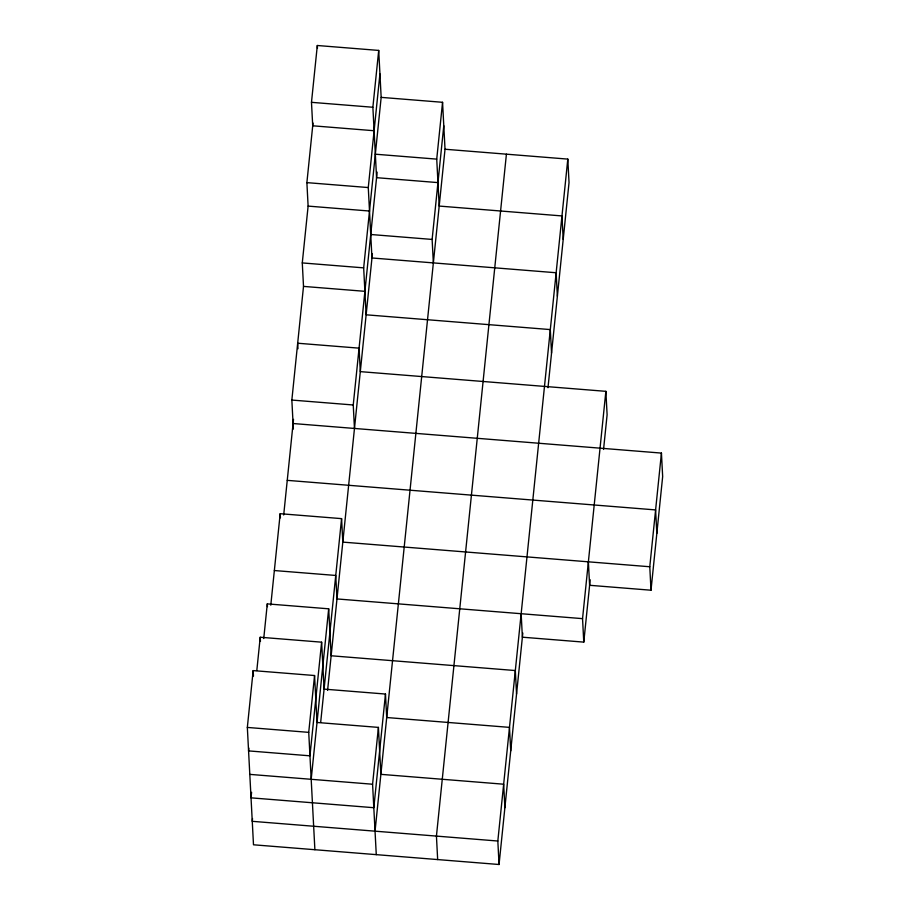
<?xml version="1.0" encoding="UTF-8"?>
<svg xmlns="http://www.w3.org/2000/svg" width="910" height="910" viewBox="0 0 910 910"><rect width="100%" height="100%" fill="white"/><g stroke="black" fill="none" stroke-linecap="round" stroke-linejoin="round"><path stroke-width="1.36" d="M522.806 633.03L499.055 864.5L253.492 844.787L247.338 727.431L253.173 670.602L314.564 675.527L317.021 722.472L378.412 727.397L380.869 774.342L503.662 784.204L504.891 807.67M374.101 130.733L312.71 125.796L311.482 102.329L317.317 45.5L378.708 50.425L381.165 97.37L363.67 267.858L366.127 314.803L550.311 329.579L551.54 353.057M248.851 748.122L248.566 750.898L309.957 755.823L321.617 642.176L260.226 637.25L256.813 670.511M293.361 429.054L291.848 400.059L303.508 286.4L302.279 262.922L308.115 206.104L306.886 182.626L312.995 123.032M263.741 638.536L267.29 603.887L328.681 608.813L331.149 655.769L515.322 670.545L516.55 694.023M251.592 792.303L251.023 797.842L373.817 807.705L385.476 694.046L324.085 689.12L321.617 642.176M270.793 605.184L280.189 513.706L341.58 518.632L342.808 542.11L649.774 566.748L651.003 590.215L589.612 585.289L588.383 561.823M252.536 818.545L252.252 821.32L497.827 841.022L499.055 864.5M283.692 515.003L293.509 419.373M314.883 849.712L308.729 732.357L314.564 675.527M437.96 182.603L376.569 177.677L372.873 107.255L378.708 50.425M557.375 296.228L556.146 272.75L371.962 257.974L368.277 187.551L379.936 73.903M311.186 779.301L328.681 608.813M320.673 722.381L341.58 518.632M354.468 428.451L353.239 404.984L377.138 172.126M327.589 690.417L372.395 253.81M376.274 854.649L372.577 784.227L378.412 727.397M563.199 239.398L561.971 215.932L439.189 206.069L436.732 159.125L442.556 102.295L381.165 97.37M433.353 262.899L432.125 239.432L443.784 125.773M375.045 831.171L445.024 149.24L442.556 102.295M506.415 154.177L436.436 836.097L437.664 859.575M497.827 841.022L567.806 159.102L445.024 149.24M547.991 387.705L569.034 182.569L567.806 159.102M521.157 613.715L522.385 637.193L583.776 642.119L582.548 618.641L605.867 391.334L360.303 371.633L359.075 348.155L297.684 343.229L297.968 348.746M583.776 642.119L590.181 579.75M603.546 449.46L607.106 414.812L605.867 391.334M649.774 566.748L661.433 453.089L293.077 423.525M651.003 590.215L662.662 476.567L661.433 453.089M311.482 102.329L372.873 107.255M375.341 154.2L436.732 159.125M306.886 182.626L368.277 187.551M308.115 206.104L369.505 211.029M370.734 234.496L432.125 239.432M302.279 262.922L363.67 267.858M303.508 286.4L364.899 291.325M291.848 400.059L353.239 404.984M287.241 480.355L655.598 509.918L656.827 533.396M274.354 570.536L335.745 575.461L336.973 598.939L582.548 618.641M247.338 727.431L308.729 732.357M249.795 774.376L372.577 784.227M510.726 750.841L509.486 727.374L386.704 717.524L385.476 694.046M317.317 45.5L317.453 48.264M280.189 513.706L280.405 517.847M267.29 603.887L267.438 606.652M260.226 637.25L260.442 641.391M253.173 670.602L253.458 676.119"/></g></svg>
